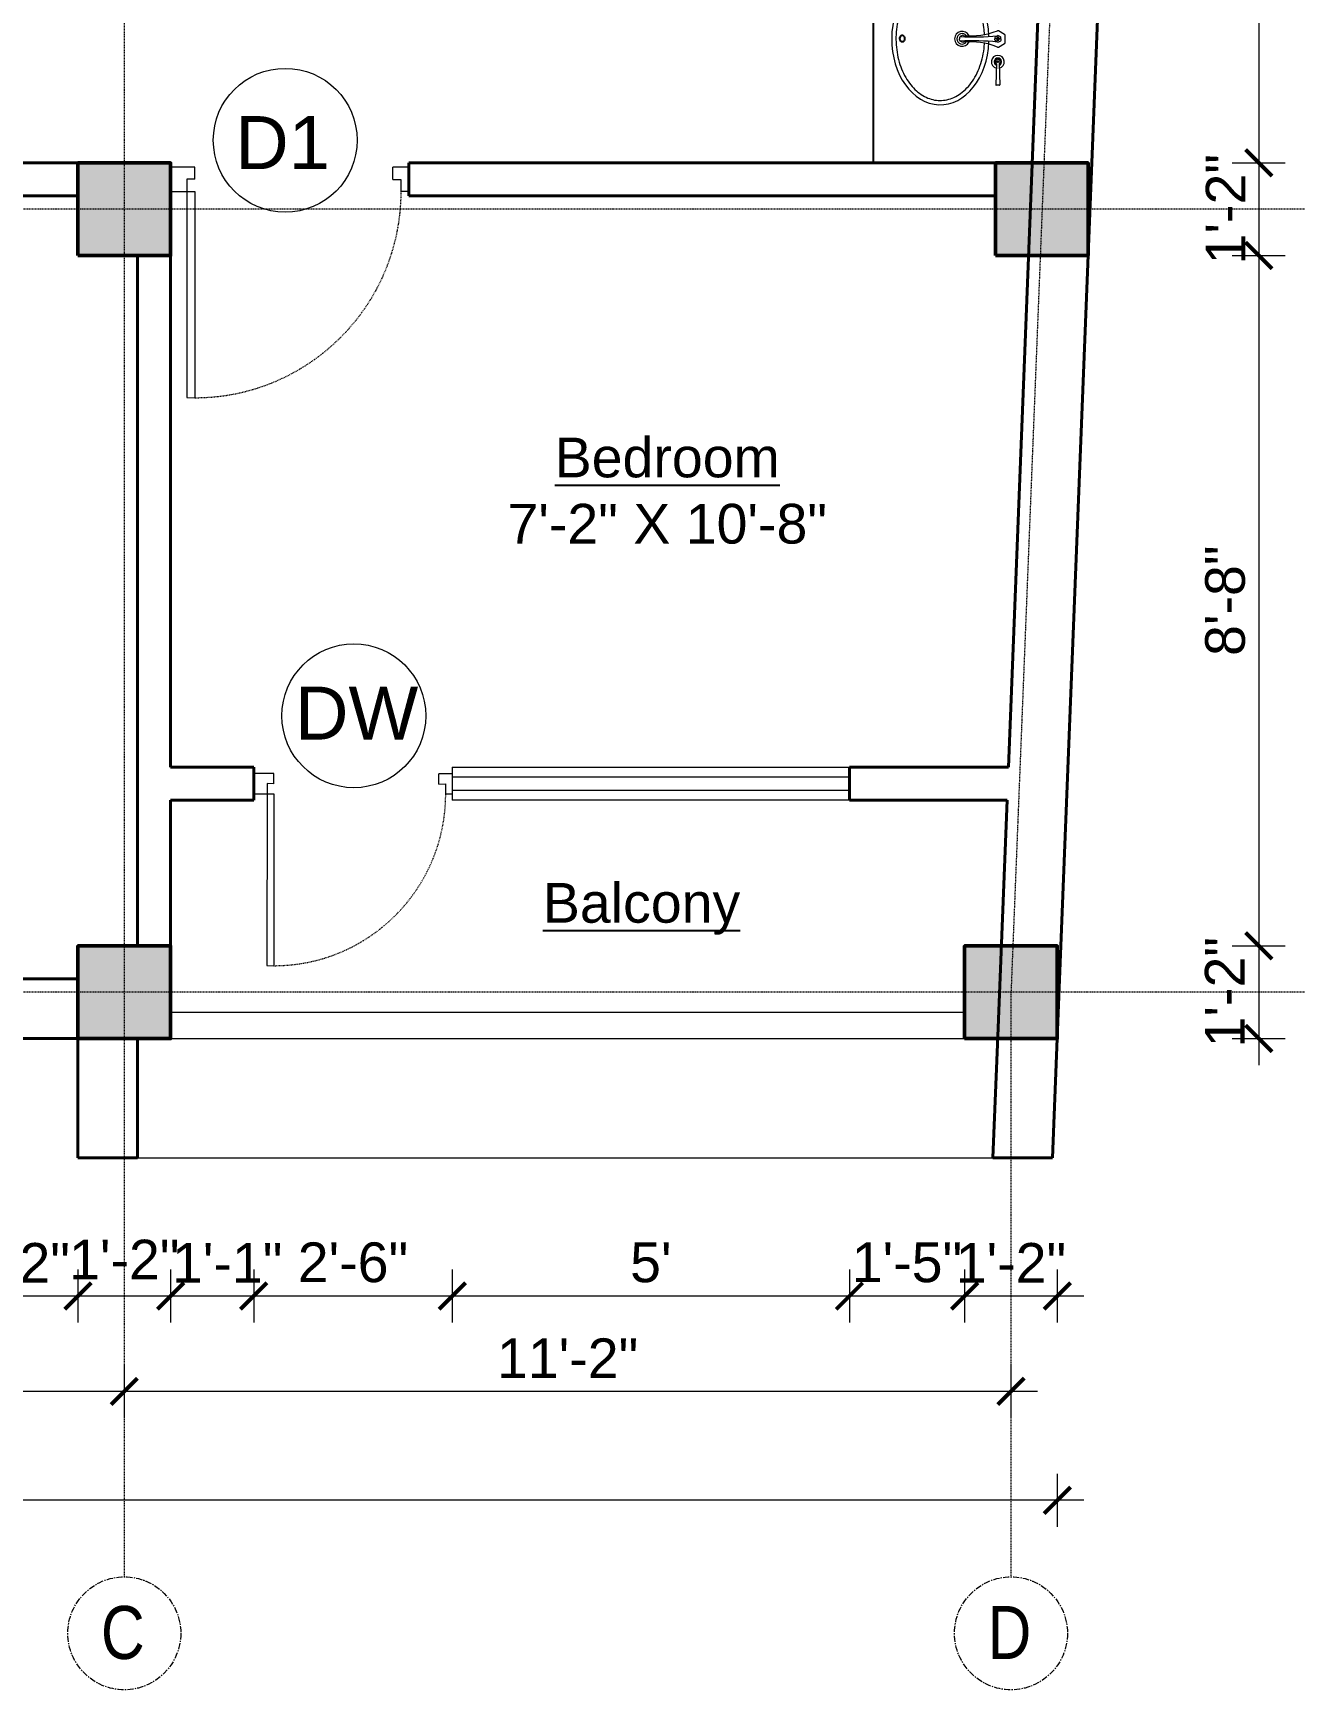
# Model space of a CAD drawing. Header units: inches. Extents: x 141029 to 151573, y -22384 to -18036.
# Drawn here: x 145629.6 to 145820.2, y -19855.1 to -19604.9 of the extents above; entities that cross this region are included whole.
import ezdxf

# ---------------------------------------------------------------- set-up
doc = ezdxf.new("R2010")
doc.units = ezdxf.units.IN
doc.header["$LTSCALE"] = 0.5
doc.header["$MEASUREMENT"] = 0
doc.header["$PDMODE"] = 66
doc.linetypes.add('CENTER', pattern=[2, 1.25, -0.25, 0.25, -0.25])
doc.linetypes.add('HIDDEN', pattern=[0.375, 0.25, -0.125])
for name, color, linetype, lineweight in [('Annotate-Lite.w', 177, 'Continuous', 9), ('Annotations-Bold.w', 177, 'Continuous', 13), ('C-COLUMN', 1, 'Continuous', 50), ('DIM', 4, 'Continuous', 5), ('DIM 1-100', 4, 'Continuous', 13), ('Door-Window.w', 4, 'Continuous', 15), ('Fittings', 9, 'Continuous', 5), ('PARAPET', 50, 'Continuous', 13), ('TEXT', 220, 'Continuous', 9), ('Toilet', 7, 'Continuous', 25), ('wall', 1, 'Continuous', 40)]:
    doc.layers.add(name, color=color, linetype=linetype, lineweight=lineweight)
doc.layers.add('furniture', color=31, linetype='Continuous')
doc.styles.add('ARAIL', font='ARIALN.TTF')
doc.styles.add('arial.', font='arial.ttf')
doc.styles.add('gaurav', font='arial.ttf')
doc.styles.get("Standard").update_dxf_attribs({"font": 'arial.ttf'})
doc.dimstyles.new('1 by 96', dxfattribs={"dimtxt": 6, "dimasz": 4, "dimexe": 4, "dimexo": 4, "dimgap": 2, "dimtad": 1, "dimdec": 0, "dimzin": 0, "dimdsep": 46, "dimlunit": 4, "dimtxsty": 'Standard', "dimblk": 'ARCHTICK', "dimcen": 0, "dimdle": 4, "dimadec": 0, "dimazin": 0, "dimtfac": 1, "dimtdec": 0, "dimtix": 1, "dimtofl": 0, "dimtmove": 1, "dimatfit": 3, "dimldrblk": 'ARCHTICK', "dimfxl": 4, "dimfxlon": 1, "dimtolj": 1, "dimtzin": 0, "dimlwd": -1, "dimlwe": -1, "dimarcsym": 0})

# ---------------------------------------------------------------- blocks, each defined once
blk = doc.blocks.new('3-0')
at = {"ltscale": 3}
for p, q in [((11063.05, 10097.68), (11065.97, 10099.9)), ((11065.25, 10097.81), (11066.71, 10098.92)), ((11065.97, 10099.9), (11066.71, 10098.92)), ((11063.05, 10097.68), (11064.53, 10095.73)), ((11065.99, 10096.84), (11064.53, 10095.73)), ((11065.99, 10096.84), (11065.25, 10097.81)), ((11085.5, 10074.13), (11110.32, 10092.96)), ((11086.24, 10073.15), (11111.05, 10091.97)), ((11111.05, 10091.97), (11110.32, 10092.96)), ((11086.24, 10073.15), (11085.5, 10074.13)), ((11084.04, 10073.02), (11082.57, 10071.91)), ((11082.57, 10071.91), (11084.79, 10068.98)), ((11084.04, 10073.02), (11084.78, 10072.04)), ((11084.78, 10072.04), (11086.24, 10073.15)), ((11084.79, 10068.98), (11087.72, 10071.2)), ((11087.72, 10071.2), (11086.24, 10073.15))]:
    blk.add_line(p, q, dxfattribs=at)
at = {"layer": 'Door-Window.w', "color": 9, "linetype": 'HIDDEN', "lineweight": 18}
blk.add_arc((11085.5, 10074.13), 31.16, 37.1906, 127.1465, dxfattribs=at)
blk = doc.blocks.new('A$C604E024C')
at = {"linetype": 'ByBlock'}
for p, q in [((-107.3, 6.3), (-198.2, 8.5)), ((-101.1, 4.4), (-101.1, -4.4)), ((-101.1, 4.4), (-100.5, 4.4)), ((-100.5, 4.4), (-100.5, 0.6)), ((-100.5, 0.6), (-96.6, 0.6)), ((-100.5, 0), (-100.5, -3.8)), ((-100.5, 0), (-96.6, 0)), ((-96.6, 4.4), (-96.6, 0.6)), ((-96.6, 4.4), (-96, 4.4)), ((-96, 4.4), (-96, -3.8)), ((-5.6, 4.4), (-5.6, -4.4)), ((-5.6, 4.4), (-5, 4.4)), ((-5, 4.4), (-5, -3.8)), ((0, 12.9), (0, -12.9)), ((1.2, 4.4), (1.2, -4.4)), ((1.2, 4.4), (3.5, 4.4)), ((1.8, 3.8), (1.8, 0.6)), ((1.8, 3.8), (3.5, 3.8)), ((1.8, 0.6), (3.5, 0.6)), ((100.4, 2.2), (101, 2.4)), ((107.3, 6.3), (198.2, 8.5)), ((199.2, 7.5), (199.2, -7.5)), ((-107.3, -6.3), (-198.2, -8.5)), ((-101.1, -4.4), (-100.5, -4.4)), ((-100.5, -3.8), (-100.5, -4.4)), ((-96.6, 0), (-96.6, -4.4)), ((-96.6, -4.4), (-96, -4.4)), ((-96, -3.8), (-96, -4.4)), ((-5.6, -4.4), (-1.2, -4.4)), ((-5, -3.8), (-1.2, -3.8)), ((-1.2, -3.8), (-1.2, -4.4)), ((1.2, -4.4), (3.5, -4.4)), ((1.8, 0), (1.8, -3.8)), ((1.8, 0), (3.5, 0)), ((1.8, -3.8), (3.5, -3.8)), ((100.4, -2.2), (101, -2.4)), ((107.3, -6.3), (198.2, -8.5))]:
    blk.add_line(p, q, dxfattribs=at)
for points in [[(34.8, -2.5), (34.8, -2.5, 0.267949), (34.8, 2.5), (19.6, 28.9, 0.267949), (15.2, 31.4), (-15.2, 31.4, 0.267949), (-19.6, 28.9), (-34.8, 2.5, 0.267949), (-34.8, -2.5)], [(0, 12.9), (-4.6, 12.9, 0.267949), (-8.9, 10.4), (-13.5, 2.5, 0.267949), (-13.5, -2.5), (-8.9, -10.4, 0.267949), (-4.6, -12.9), (0, -12.9)], [(0, 12.9), (4.6, 12.9, -0.267949), (8.9, 10.4), (13.5, 2.5, -0.267949), (13.5, -2.5), (8.9, -10.4, -0.267949), (4.6, -12.9), (0, -12.9)], [(-14.6, -149.3, 0.267949), (-14.6, -154.3), (-9.4, -163.2, 0.267949), (-5.1, -165.7), (0, -165.7)], [(14.6, -149.3, -0.267949), (14.6, -154.3), (9.5, -163.2, -0.267949), (5.2, -165.7), (0, -165.7)]]:
    blk.add_lwpolyline(points, format="xyb", dxfattribs=at)
for centre, radius, start, end in [((-148.2, 0), 51.6, 171.62848, 188.37152), ((-198.2, 7.5), 1, 88.57669, 180), ((-98.6, 0), 27.8, 193.93526, 166.06474), ((-98.6, 0), 16.1, 203.47719, 156.52281), ((-98.6, 0), 13.6, 207.82536, 152.17464), ((-98.6, 0), 10.7, 215.76651, 144.23349), ((3.5, 2.2), 2.2, 301.40481, 90), ((3.5, 2.2), 1.6, 270, 90.01417), ((3.5, -1.9), 2.5, 270, 62.70974), ((98.6, 0), 27.8, 13.93526, 346.06474), ((98.6, 0), 16.1, 23.47719, 336.52281), ((98.6, 0), 13.6, 27.82536, 332.17464), ((98.6, 0), 10.7, 35.76651, 324.23349), ((198.2, 7.5), 1, 0, 91.42331), ((-198.2, -7.5), 1, 180, 271.42331), ((-325.4, -117.3), 312.4, 354.13327, 21.56539), ((-1093.1, -109.8), 1085, 357.18281, 5.67785), ((3.5, -1.9), 1.9, 270, 90), ((1083.5, -109.3), 1075.4, 174.30277, 182.87364), ((324.5, -117.1), 311.5, 158.41566, 185.92552), ((198.2, -7.5), 1, 268.57669, 0)]:
    blk.add_arc(centre, radius, start, end, dxfattribs=at)
blk.add_ellipse((98.6, 0), major_axis=(0, 4.4), ratio=0.647537, start_param=-0.996154, end_param=4.137747, dxfattribs=at)
blk.add_open_spline([(100.4, 2.2), (100.2, 2.6), (100, 2.9), (99.5, 3.4), (99.3, 3.6), (98.9, 3.8), (98.7, 3.8), (98.6, 3.8), (98.4, 3.8), (98.1, 3.7), (97.7, 3.5), (97.5, 3.3), (97.1, 2.8), (96.9, 2.5), (96.6, 1.8), (96.5, 1.3), (96.3, 0.3), (96.3, -0.3), (96.5, -1.6), (96.7, -2.1), (97.1, -2.9), (97.4, -3.2), (97.9, -3.6), (98.1, -3.7), (98.6, -3.8), (98.8, -3.8), (99.3, -3.6), (99.6, -3.4), (100, -2.9), (100.2, -2.6), (100.4, -2.2)], degree=3, knots=[5.296065, 5.296065, 5.296065, 5.296065, 5.668493, 5.668493, 6.044953, 6.044953, 6.283185, 6.283185, 6.283185, 6.618814, 6.618814, 6.954443, 6.954443, 7.290072, 7.290072, 7.6257, 7.6257, 8.094621, 8.094621, 8.563542, 8.563542, 8.940002, 8.940002, 9.316461, 9.316461, 9.692921, 9.692921, 10.069381, 10.069381, 10.411893, 10.411893, 10.411893, 10.411893], dxfattribs=at)
blk = doc.blocks.new('basin')
for radius, start, end in [(1.14, 113.503, 66.2712), (0.79, 126.715, 52.8739)]:
    blk.add_arc((134195.31, -39122.53), radius, start, end)
blk.add_ellipse((134195.31, -39125.83), major_axis=(-9.97, 0), ratio=0.736887, start_param=4.757716, end_param=10.948885)
blk.add_ellipse((134195.31, -39131.57), major_axis=(0.448, 0), ratio=0.674502)
for points, knots in [([(134194.69, -39119.15), (134194.32, -39119.17), (134193.96, -39119.2), (134193.09, -39119.32), (134192.57, -39119.42), (134191.58, -39119.69), (134191.1, -39119.85), (134190.19, -39120.23), (134189.76, -39120.45), (134188.95, -39120.93), (134188.57, -39121.2), (134187.89, -39121.77), (134187.59, -39122.07), (134187.06, -39122.71), (134186.83, -39123.04), (134186.45, -39123.73), (134186.3, -39124.08), (134186.09, -39124.79), (134186.03, -39125.15), (134185.99, -39125.61), (134185.99, -39125.72), (134185.99, -39125.83), (134185.99, -39126.08), (134186.01, -39126.34), (134186.11, -39126.94), (134186.2, -39127.29), (134186.47, -39127.97), (134186.64, -39128.31), (134187.06, -39128.96), (134187.31, -39129.28), (134187.88, -39129.88), (134188.2, -39130.16), (134188.9, -39130.7), (134189.28, -39130.94), (134190.1, -39131.39), (134190.53, -39131.59), (134191.45, -39131.93), (134191.92, -39132.08), (134192.9, -39132.31), (134193.4, -39132.4), (134194.43, -39132.51), (134194.94, -39132.53), (134195.97, -39132.52), (134196.49, -39132.48), (134197.5, -39132.35), (134198, -39132.25), (134198.97, -39132), (134199.44, -39131.84), (134200.34, -39131.48), (134200.76, -39131.27), (134201.56, -39130.8), (134201.93, -39130.55), (134202.61, -39130), (134202.91, -39129.71), (134203.45, -39129.1), (134203.69, -39128.78), (134204.08, -39128.12), (134204.24, -39127.78), (134204.48, -39127.09), (134204.56, -39126.74), (134204.64, -39126.04), (134204.64, -39125.69), (134204.57, -39124.98), (134204.49, -39124.62), (134204.25, -39123.91), (134204.09, -39123.56), (134203.69, -39122.89), (134203.45, -39122.56), (134202.89, -39121.93), (134202.58, -39121.63), (134201.88, -39121.07), (134201.49, -39120.81), (134200.67, -39120.35), (134200.22, -39120.13), (134199.3, -39119.77), (134198.81, -39119.62), (134197.81, -39119.37), (134197.29, -39119.28), (134196.49, -39119.19), (134196.22, -39119.16), (134195.94, -39119.15)], [4.778413, 4.778413, 4.778413, 4.778413, 4.89303, 4.89303, 5.060537, 5.060537, 5.228045, 5.228045, 5.395552, 5.395552, 5.56306, 5.56306, 5.730567, 5.730567, 5.898075, 5.898075, 6.065582, 6.065582, 6.233089, 6.233089, 6.283185, 6.283185, 6.283185, 6.401225, 6.401225, 6.564378, 6.564378, 6.727532, 6.727532, 6.890685, 6.890685, 7.053839, 7.053839, 7.216992, 7.216992, 7.380146, 7.380146, 7.543299, 7.543299, 7.706452, 7.706452, 7.869606, 7.869606, 8.032759, 8.032759, 8.195913, 8.195913, 8.359066, 8.359066, 8.52222, 8.52222, 8.685373, 8.685373, 8.848527, 8.848527, 9.01168, 9.01168, 9.174834, 9.174834, 9.337987, 9.337987, 9.501141, 9.501141, 9.668648, 9.668648, 9.836155, 9.836155, 10.003663, 10.003663, 10.17117, 10.17117, 10.338678, 10.338678, 10.506185, 10.506185, 10.673693, 10.673693, 10.8412, 10.8412, 10.929386, 10.929386, 10.929386, 10.929386]), ([(134195.86, -39131.57), (134195.86, -39131.55), (134195.86, -39131.52), (134195.84, -39131.46), (134195.83, -39131.44), (134195.79, -39131.36), (134195.75, -39131.32), (134195.66, -39131.25), (134195.6, -39131.23), (134195.46, -39131.18), (134195.36, -39131.16), (134195.17, -39131.17), (134195.07, -39131.2), (134194.94, -39131.27), (134194.9, -39131.3), (134194.83, -39131.37), (134194.8, -39131.4), (134194.77, -39131.48), (134194.76, -39131.52), (134194.75, -39131.6), (134194.76, -39131.65), (134194.79, -39131.73), (134194.81, -39131.76), (134194.87, -39131.83), (134194.9, -39131.86), (134194.98, -39131.9), (134195.02, -39131.92), (134195.15, -39131.97), (134195.25, -39131.99), (134195.44, -39131.98), (134195.54, -39131.95), (134195.67, -39131.89), (134195.72, -39131.85), (134195.79, -39131.78), (134195.81, -39131.75), (134195.85, -39131.67), (134195.86, -39131.63), (134195.86, -39131.58), (134195.86, -39131.58), (134195.86, -39131.57)], [0, 0, 0, 0, 0.188397, 0.188397, 0.376794, 0.376794, 0.73698, 0.73698, 1.097166, 1.097166, 1.657793, 1.657793, 2.21842, 2.21842, 2.564182, 2.564182, 2.840364, 2.840364, 3.116547, 3.116547, 3.39273, 3.39273, 3.668913, 3.668913, 3.945096, 3.945096, 4.221279, 4.221279, 4.783807, 4.783807, 5.346334, 5.346334, 5.697184, 5.697184, 5.974645, 5.974645, 6.252106, 6.252106, 6.283185, 6.283185, 6.283185, 6.283185])]:
    blk.add_open_spline(points, degree=3, knots=knots)
at = {"xscale": 0.03499430959345774, "yscale": 0.03499430959345774, "zscale": 0.03499430959345774, "rotation": 359.9929103328581}
blk.add_blockref('A$C604E024C', (134195.31, -39117.12), dxfattribs=at)
blk = doc.blocks.new('_ArchTick')
at = {"color": 0, "linetype": 'ByBlock', "const_width": 0.15}
blk.add_lwpolyline([(-0.5, -0.5), (0.5, 0.5)], dxfattribs=at)
blk = doc.blocks.new('*D498')
at = {"layer": 'Defpoints', "color": 0, "transparency": 16777216}
for p in [(145793.4, -19527.9), (145788.96, -19624.5), (145814.74, -19624.5)]:
    blk.add_point(p, dxfattribs=at)
at = {"layer": 'DIM 1-100', "color": 0, "transparency": 16777216}
for p, q in [((145814.74, -19523.9), (145814.74, -19628.5)), ((145810.74, -19527.9), (145818.74, -19527.9)), ((145810.74, -19624.5), (145818.74, -19624.5))]:
    blk.add_line(p, q, dxfattribs=at)
at = {"layer": 'DIM 1-100', "color": 0, "transparency": 16777216, "xscale": 4, "yscale": 4, "zscale": 4}
for p, rotation in [((145814.74, -19527.9), 90), ((145814.74, -19624.5), 270)]:
    blk.add_blockref('_ArchTick', p, dxfattribs=dict(at, rotation=rotation))
at = {"layer": 'DIM 1-100', "color": 0, "transparency": 16777216, "insert": (145809.68, -19576.2), "char_height": 6, "attachment_point": 5, "rotation": 90}
blk.add_mtext('\\A1;8\'-1"', dxfattribs=at)
blk = doc.blocks.new('*D499')
at = {"layer": 'Defpoints', "color": 0, "transparency": 16777216}
for p in [(145788.96, -19624.5), (145788.96, -19638.5), (145814.74, -19638.5)]:
    blk.add_point(p, dxfattribs=at)
at = {"layer": 'DIM 1-100', "color": 0, "transparency": 16777216}
for p, q in [((145814.74, -19620.5), (145814.74, -19642.5)), ((145810.74, -19624.5), (145818.74, -19624.5)), ((145810.74, -19638.5), (145818.74, -19638.5))]:
    blk.add_line(p, q, dxfattribs=at)
at = {"layer": 'DIM 1-100', "color": 0, "transparency": 16777216, "xscale": 4, "yscale": 4, "zscale": 4}
for p, rotation in [((145814.74, -19624.5), 90), ((145814.74, -19638.5), 270)]:
    blk.add_blockref('_ArchTick', p, dxfattribs=dict(at, rotation=rotation))
at = {"layer": 'DIM 1-100', "color": 0, "transparency": 16777216, "insert": (145809.73, -19631.5), "char_height": 6, "attachment_point": 5, "rotation": 90}
blk.add_mtext('\\A1;1\'-2"', dxfattribs=at)
blk = doc.blocks.new('*D500')
at = {"layer": 'Defpoints', "color": 0, "transparency": 16777216}
for p in [(145788.96, -19638.5), (145784.3, -19742.73), (145814.74, -19742.73)]:
    blk.add_point(p, dxfattribs=at)
at = {"layer": 'DIM 1-100', "color": 0, "transparency": 16777216}
for p, q in [((145814.74, -19634.5), (145814.74, -19746.73)), ((145810.74, -19638.5), (145818.74, -19638.5)), ((145810.74, -19742.73), (145818.74, -19742.73))]:
    blk.add_line(p, q, dxfattribs=at)
at = {"layer": 'DIM 1-100', "color": 0, "transparency": 16777216, "xscale": 4, "yscale": 4, "zscale": 4}
for p, rotation in [((145814.74, -19638.5), 90), ((145814.74, -19742.73), 270)]:
    blk.add_blockref('_ArchTick', p, dxfattribs=dict(at, rotation=rotation))
at = {"layer": 'DIM 1-100', "color": 0, "transparency": 16777216, "insert": (145809.68, -19690.61), "char_height": 6, "attachment_point": 5, "rotation": 90}
blk.add_mtext('\\A1;8\'-8"', dxfattribs=at)
blk = doc.blocks.new('*D501')
at = {"layer": 'Defpoints', "color": 0, "transparency": 16777216}
for p in [(145784.3, -19742.73), (145784.3, -19756.73), (145814.74, -19756.73)]:
    blk.add_point(p, dxfattribs=at)
at = {"layer": 'DIM 1-100', "color": 0, "transparency": 16777216}
for p, q in [((145814.74, -19738.73), (145814.74, -19760.73)), ((145810.74, -19742.73), (145818.74, -19742.73)), ((145810.74, -19756.73), (145818.74, -19756.73))]:
    blk.add_line(p, q, dxfattribs=at)
at = {"layer": 'DIM 1-100', "color": 0, "transparency": 16777216, "xscale": 4, "yscale": 4, "zscale": 4}
for p, rotation in [((145814.74, -19742.73), 90), ((145814.74, -19756.73), 270)]:
    blk.add_blockref('_ArchTick', p, dxfattribs=dict(at, rotation=rotation))
at = {"layer": 'DIM 1-100', "color": 0, "transparency": 16777216, "insert": (145809.6, -19749.73), "char_height": 6, "attachment_point": 5, "rotation": 90}
blk.add_mtext('\\A1;1\'-2"', dxfattribs=at)
blk = doc.blocks.new('*D502')
at = {"layer": 'Defpoints', "color": 0, "transparency": 16777216}
for p in [(145793.4, -19520.9), (145789.24, -19631.5), (145832.74, -19631.5)]:
    blk.add_point(p, dxfattribs=at)
at = {"layer": 'DIM 1-100', "color": 0, "transparency": 16777216}
for p, q in [((145832.74, -19516.9), (145832.74, -19635.5)), ((145828.74, -19520.9), (145836.74, -19520.9)), ((145828.74, -19631.5), (145836.74, -19631.5))]:
    blk.add_line(p, q, dxfattribs=at)
at = {"layer": 'DIM 1-100', "color": 0, "transparency": 16777216, "xscale": 4, "yscale": 4, "zscale": 4}
for p, rotation in [((145832.74, -19520.9), 90), ((145832.74, -19631.5), 270)]:
    blk.add_blockref('_ArchTick', p, dxfattribs=dict(at, rotation=rotation))
at = {"layer": 'DIM 1-100', "color": 0, "transparency": 16777216, "insert": (145827.67, -19576.2), "char_height": 6, "attachment_point": 5, "rotation": 90}
blk.add_mtext('\\A1;9\'-3"', dxfattribs=at)
blk = doc.blocks.new('*D503')
at = {"layer": 'Defpoints', "color": 0, "transparency": 16777216}
for p in [(145789.24, -19631.5), (145784.57, -19749.73), (145832.74, -19749.73)]:
    blk.add_point(p, dxfattribs=at)
at = {"layer": 'DIM 1-100', "color": 0, "transparency": 16777216}
for p, q in [((145832.74, -19627.5), (145832.74, -19753.73)), ((145828.74, -19631.5), (145836.74, -19631.5)), ((145828.74, -19749.73), (145836.74, -19749.73))]:
    blk.add_line(p, q, dxfattribs=at)
at = {"layer": 'DIM 1-100', "color": 0, "transparency": 16777216, "xscale": 4, "yscale": 4, "zscale": 4}
for p, rotation in [((145832.74, -19631.5), 90), ((145832.74, -19749.73), 270)]:
    blk.add_blockref('_ArchTick', p, dxfattribs=dict(at, rotation=rotation))
at = {"layer": 'DIM 1-100', "color": 0, "transparency": 16777216, "insert": (145827.68, -19690.61), "char_height": 6, "attachment_point": 5, "rotation": 90}
blk.add_mtext('\\A1;9\'-10"', dxfattribs=at)
blk = doc.blocks.new('*D504')
at = {"layer": 'Defpoints', "color": 0, "transparency": 16777216}
for p in [(145793.87, -19513.97), (145850.74, -19513.97), (145784.3, -19756.73)]:
    blk.add_point(p, dxfattribs=at)
at = {"layer": 'DIM 1-100', "color": 0, "transparency": 16777216}
for p, q in [((145850.74, -19760.73), (145850.74, -19509.97)), ((145846.74, -19513.97), (145854.74, -19513.97)), ((145846.74, -19756.73), (145854.74, -19756.73))]:
    blk.add_line(p, q, dxfattribs=at)
at = {"layer": 'DIM 1-100', "color": 0, "transparency": 16777216, "xscale": 4, "yscale": 4, "zscale": 4}
for p, rotation in [((145850.74, -19513.97), 90), ((145850.74, -19756.73), 270)]:
    blk.add_blockref('_ArchTick', p, dxfattribs=dict(at, rotation=rotation))
at = {"layer": 'DIM 1-100', "color": 0, "transparency": 16777216, "insert": (145845.67, -19635.35), "char_height": 6, "attachment_point": 5, "rotation": 90}
blk.add_mtext('\\A1;20\'-3"', dxfattribs=at)
blk = doc.blocks.new('*D544')
at = {"layer": 'Defpoints', "color": 0, "transparency": 16777216}
for p in [(145770.3, -19756.73), (145784.3, -19756.73), (145770.3, -19795.61)]:
    blk.add_point(p, dxfattribs=at)
at = {"layer": 'DIM 1-100', "color": 0, "transparency": 16777216}
for p, q in [((145770.3, -19791.61), (145770.3, -19799.61)), ((145784.3, -19791.61), (145784.3, -19799.61)), ((145788.3, -19795.61), (145766.3, -19795.61))]:
    blk.add_line(p, q, dxfattribs=at)
at = {"layer": 'DIM 1-100', "color": 0, "transparency": 16777216, "xscale": 4, "yscale": 4, "zscale": 4, "rotation": 180}
blk.add_blockref('_ArchTick', (145770.3, -19795.61), dxfattribs=at)
at = {"layer": 'DIM 1-100', "color": 0, "transparency": 16777216, "xscale": 4, "yscale": 4, "zscale": 4}
blk.add_blockref('_ArchTick', (145784.3, -19795.61), dxfattribs=at)
at = {"layer": 'DIM 1-100', "color": 0, "transparency": 16777216, "insert": (145777.3, -19790.6), "char_height": 6, "attachment_point": 5}
blk.add_mtext('\\A1;1\'-2"', dxfattribs=at)
blk = doc.blocks.new('*D545')
at = {"layer": 'Defpoints', "color": 0, "transparency": 16777216}
for p in [(145752.89, -19720.73), (145770.3, -19756.73), (145752.89, -19795.61)]:
    blk.add_point(p, dxfattribs=at)
at = {"layer": 'DIM 1-100', "color": 0, "transparency": 16777216}
for p, q in [((145752.89, -19791.61), (145752.89, -19799.61)), ((145770.3, -19791.61), (145770.3, -19799.61)), ((145774.3, -19795.61), (145748.89, -19795.61))]:
    blk.add_line(p, q, dxfattribs=at)
at = {"layer": 'DIM 1-100', "color": 0, "transparency": 16777216, "xscale": 4, "yscale": 4, "zscale": 4, "rotation": 180}
blk.add_blockref('_ArchTick', (145752.89, -19795.61), dxfattribs=at)
at = {"layer": 'DIM 1-100', "color": 0, "transparency": 16777216, "xscale": 4, "yscale": 4, "zscale": 4}
blk.add_blockref('_ArchTick', (145770.3, -19795.61), dxfattribs=at)
at = {"layer": 'DIM 1-100', "color": 0, "transparency": 16777216, "insert": (145761.59, -19790.55), "char_height": 6, "attachment_point": 5}
blk.add_mtext('\\A1;1\'-5"', dxfattribs=at)
blk = doc.blocks.new('*D546')
at = {"layer": 'Defpoints', "color": 0, "transparency": 16777216}
for p in [(145692.89, -19720.73), (145752.89, -19720.73), (145692.89, -19795.61)]:
    blk.add_point(p, dxfattribs=at)
at = {"layer": 'DIM 1-100', "color": 0, "transparency": 16777216}
for p, q in [((145692.89, -19791.61), (145692.89, -19799.61)), ((145752.89, -19791.61), (145752.89, -19799.61)), ((145756.89, -19795.61), (145688.89, -19795.61))]:
    blk.add_line(p, q, dxfattribs=at)
at = {"layer": 'DIM 1-100', "color": 0, "transparency": 16777216, "xscale": 4, "yscale": 4, "zscale": 4, "rotation": 180}
blk.add_blockref('_ArchTick', (145692.89, -19795.61), dxfattribs=at)
at = {"layer": 'DIM 1-100', "color": 0, "transparency": 16777216, "xscale": 4, "yscale": 4, "zscale": 4}
blk.add_blockref('_ArchTick', (145752.89, -19795.61), dxfattribs=at)
at = {"layer": 'DIM 1-100', "color": 0, "transparency": 16777216, "insert": (145722.89, -19790.56), "char_height": 6, "attachment_point": 5}
blk.add_mtext("\\A1;5'", dxfattribs=at)
blk = doc.blocks.new('*D547')
at = {"layer": 'Defpoints', "color": 0, "transparency": 16777216}
for p in [(145662.89, -19720.73), (145692.89, -19720.73), (145662.89, -19795.61)]:
    blk.add_point(p, dxfattribs=at)
at = {"layer": 'DIM 1-100', "color": 0, "transparency": 16777216}
for p, q in [((145662.89, -19791.61), (145662.89, -19799.61)), ((145692.89, -19791.61), (145692.89, -19799.61)), ((145696.89, -19795.61), (145658.89, -19795.61))]:
    blk.add_line(p, q, dxfattribs=at)
at = {"layer": 'DIM 1-100', "color": 0, "transparency": 16777216, "xscale": 4, "yscale": 4, "zscale": 4, "rotation": 180}
blk.add_blockref('_ArchTick', (145662.89, -19795.61), dxfattribs=at)
at = {"layer": 'DIM 1-100', "color": 0, "transparency": 16777216, "xscale": 4, "yscale": 4, "zscale": 4}
blk.add_blockref('_ArchTick', (145692.89, -19795.61), dxfattribs=at)
at = {"layer": 'DIM 1-100', "color": 0, "transparency": 16777216, "insert": (145677.89, -19790.55), "char_height": 6, "attachment_point": 5}
blk.add_mtext('\\A1;2\'-6"', dxfattribs=at)
blk = doc.blocks.new('*D548')
at = {"layer": 'Defpoints', "color": 0, "transparency": 16777216}
for p in [(145662.89, -19720.73), (145650.34, -19742.73), (145650.34, -19795.61)]:
    blk.add_point(p, dxfattribs=at)
at = {"layer": 'DIM 1-100', "color": 0, "transparency": 16777216}
for p, q in [((145650.34, -19791.61), (145650.34, -19799.61)), ((145662.89, -19791.61), (145662.89, -19799.61)), ((145666.89, -19795.61), (145646.34, -19795.61))]:
    blk.add_line(p, q, dxfattribs=at)
at = {"layer": 'DIM 1-100', "color": 0, "transparency": 16777216, "xscale": 4, "yscale": 4, "zscale": 4, "rotation": 180}
blk.add_blockref('_ArchTick', (145650.34, -19795.61), dxfattribs=at)
at = {"layer": 'DIM 1-100', "color": 0, "transparency": 16777216, "xscale": 4, "yscale": 4, "zscale": 4}
blk.add_blockref('_ArchTick', (145662.89, -19795.61), dxfattribs=at)
at = {"layer": 'DIM 1-100', "color": 0, "transparency": 16777216, "insert": (145658.89, -19790.6), "char_height": 6, "attachment_point": 5}
blk.add_mtext('\\A1;1\'-1"', dxfattribs=at)
blk = doc.blocks.new('*D549')
at = {"layer": 'Defpoints', "color": 0, "transparency": 16777216}
for p in [(145650.34, -19742.73), (145636.34, -19756.73), (145636.34, -19795.61)]:
    blk.add_point(p, dxfattribs=at)
at = {"layer": 'DIM 1-100', "color": 0, "transparency": 16777216}
for p, q in [((145636.34, -19791.61), (145636.34, -19799.61)), ((145650.34, -19791.61), (145650.34, -19799.61)), ((145654.34, -19795.61), (145632.34, -19795.61))]:
    blk.add_line(p, q, dxfattribs=at)
at = {"layer": 'DIM 1-100', "color": 0, "transparency": 16777216, "xscale": 4, "yscale": 4, "zscale": 4, "rotation": 180}
blk.add_blockref('_ArchTick', (145636.34, -19795.61), dxfattribs=at)
at = {"layer": 'DIM 1-100', "color": 0, "transparency": 16777216, "xscale": 4, "yscale": 4, "zscale": 4}
blk.add_blockref('_ArchTick', (145650.34, -19795.61), dxfattribs=at)
at = {"layer": 'DIM 1-100', "color": 0, "transparency": 16777216, "insert": (145643.34, -19790.1), "char_height": 6, "attachment_point": 5}
blk.add_mtext('\\A1;1\'-2"', dxfattribs=at)
blk = doc.blocks.new('*D550')
at = {"layer": 'Defpoints', "color": 0, "transparency": 16777216}
for p in [(145622.79, -19756.73), (145636.34, -19756.73), (145622.79, -19795.61)]:
    blk.add_point(p, dxfattribs=at)
at = {"layer": 'DIM 1-100', "color": 0, "transparency": 16777216}
for p, q in [((145622.79, -19791.61), (145622.79, -19799.61)), ((145636.34, -19791.61), (145636.34, -19799.61)), ((145640.34, -19795.61), (145618.79, -19795.61))]:
    blk.add_line(p, q, dxfattribs=at)
at = {"layer": 'DIM 1-100', "color": 0, "transparency": 16777216, "xscale": 4, "yscale": 4, "zscale": 4, "rotation": 180}
blk.add_blockref('_ArchTick', (145622.79, -19795.61), dxfattribs=at)
at = {"layer": 'DIM 1-100', "color": 0, "transparency": 16777216, "xscale": 4, "yscale": 4, "zscale": 4}
blk.add_blockref('_ArchTick', (145636.34, -19795.61), dxfattribs=at)
at = {"layer": 'DIM 1-100', "color": 0, "transparency": 16777216, "insert": (145626.79, -19790.6), "char_height": 6, "attachment_point": 5}
blk.add_mtext('\\A1;1\'-2"', dxfattribs=at)
blk = doc.blocks.new('*D560')
at = {"layer": 'Defpoints', "color": 0, "transparency": 16777216}
for p in [(145643.34, -19756.73), (145777.3, -19756.73), (145643.34, -19810.01)]:
    blk.add_point(p, dxfattribs=at)
at = {"layer": 'DIM 1-100', "color": 0, "transparency": 16777216}
for p, q in [((145643.34, -19806.01), (145643.34, -19814.01)), ((145777.3, -19806.01), (145777.3, -19814.01)), ((145781.3, -19810.01), (145639.34, -19810.01))]:
    blk.add_line(p, q, dxfattribs=at)
at = {"layer": 'DIM 1-100', "color": 0, "transparency": 16777216, "xscale": 4, "yscale": 4, "zscale": 4, "rotation": 180}
blk.add_blockref('_ArchTick', (145643.34, -19810.01), dxfattribs=at)
at = {"layer": 'DIM 1-100', "color": 0, "transparency": 16777216, "xscale": 4, "yscale": 4, "zscale": 4}
blk.add_blockref('_ArchTick', (145777.3, -19810.01), dxfattribs=at)
at = {"layer": 'DIM 1-100', "color": 0, "transparency": 16777216, "insert": (145710.32, -19805), "char_height": 6, "attachment_point": 5}
blk.add_mtext('\\A1;11\'-2"', dxfattribs=at)
blk = doc.blocks.new('*D561')
at = {"layer": 'Defpoints', "color": 0, "transparency": 16777216}
for p in [(145506.84, -19756.73), (145643.34, -19756.73), (145506.84, -19810.01)]:
    blk.add_point(p, dxfattribs=at)
at = {"layer": 'DIM 1-100', "color": 0, "transparency": 16777216}
for p, q in [((145506.84, -19806.01), (145506.84, -19814.01)), ((145643.34, -19806.01), (145643.34, -19814.01)), ((145647.34, -19810.01), (145502.84, -19810.01))]:
    blk.add_line(p, q, dxfattribs=at)
at = {"layer": 'DIM 1-100', "color": 0, "transparency": 16777216, "xscale": 4, "yscale": 4, "zscale": 4, "rotation": 180}
blk.add_blockref('_ArchTick', (145506.84, -19810.01), dxfattribs=at)
at = {"layer": 'DIM 1-100', "color": 0, "transparency": 16777216, "xscale": 4, "yscale": 4, "zscale": 4}
blk.add_blockref('_ArchTick', (145643.34, -19810.01), dxfattribs=at)
at = {"layer": 'DIM 1-100', "color": 0, "transparency": 16777216, "insert": (145575.09, -19804.95), "char_height": 6, "attachment_point": 5}
blk.add_mtext('\\A1;11\'-5"', dxfattribs=at)
blk = doc.blocks.new('*D505')
at = {"layer": 'Defpoints', "color": 0, "transparency": 16777216}
for p in [(145392.19, -19638.5), (145784.3, -19756.73), (145392.19, -19826.45)]:
    blk.add_point(p, dxfattribs=at)
at = {"layer": 'DIM 1-100', "color": 0, "transparency": 16777216}
for p, q in [((145392.19, -19822.45), (145392.19, -19830.45)), ((145784.3, -19822.45), (145784.3, -19830.45)), ((145788.3, -19826.45), (145388.19, -19826.45))]:
    blk.add_line(p, q, dxfattribs=at)
at = {"layer": 'DIM 1-100', "color": 0, "transparency": 16777216, "xscale": 4, "yscale": 4, "zscale": 4, "rotation": 180}
blk.add_blockref('_ArchTick', (145392.19, -19826.45), dxfattribs=at)
at = {"layer": 'DIM 1-100', "color": 0, "transparency": 16777216, "xscale": 4, "yscale": 4, "zscale": 4}
blk.add_blockref('_ArchTick', (145784.3, -19826.45), dxfattribs=at)
at = {"layer": 'DIM 1-100', "color": 0, "transparency": 16777216, "insert": (145588.25, -19821.38), "char_height": 6, "attachment_point": 5}
blk.add_mtext('\\A1;32\'-8"', dxfattribs=at)

msp = doc.modelspace()

# ---------------------------------------------------------------- hatches: boundary and pattern name
at = {"layer": 'C-COLUMN'}
h = msp.add_hatch(color=256, dxfattribs=at)
h.dxf.hatch_style = 1
h.paths.add_polyline_path([(145650.34, -19624.5), (145636.34, -19624.5), (145636.34, -19638.5), (145650.34, -19638.5)])
h = msp.add_hatch(color=256, dxfattribs=at)
h.dxf.hatch_style = 1
h.paths.add_polyline_path([(145788.96, -19624.5), (145774.96, -19624.5), (145774.96, -19638.5), (145788.96, -19638.5)])
h = msp.add_hatch(color=256, dxfattribs=at)
h.dxf.hatch_style = 1
h.paths.add_polyline_path([(145650.34, -19742.73), (145636.34, -19742.73), (145636.34, -19756.73), (145650.34, -19756.73)])
h = msp.add_hatch(color=256, dxfattribs=at)
h.dxf.hatch_style = 1
h.paths.add_polyline_path([(145784.3, -19742.73), (145770.3, -19742.73), (145770.3, -19756.73), (145784.3, -19756.73)])

# ---------------------------------------------------------------- linework, layer by layer
at = {"layer": 'Annotate-Lite.w', "ltscale": 0.005}
for centre in [(145667.65, -19621.09), (145678.02, -19707.99)]:
    msp.add_circle(centre, 10.86, dxfattribs=at)
at = {"layer": 'Annotations-Bold.w', "linetype": 'CENTER', "ltscale": 0.3}
for p, q in [((145643.34, -19391.25), (145643.34, -19838)), ((145869.41, -19631.5), (145309.19, -19631.5)), ((145869.41, -19749.73), (145309.19, -19749.73))]:
    msp.add_line(p, q, dxfattribs=at)
msp.add_lwpolyline([(145786.4, -19391.25), (145786.4, -19520.9), (145777.3, -19749.73), (145777.3, -19838)], dxfattribs=at)
at = {"layer": 'Annotations-Bold.w', "linetype": 'CENTER', "ltscale": 1.5}
for centre in [(145643.34, -19846.53), (145777.3, -19846.53)]:
    msp.add_circle(centre, 8.53, dxfattribs=at)
at = {"layer": 'C-COLUMN'}
for points in [[(145636.34, -19638.5), (145650.34, -19638.5), (145650.34, -19624.5), (145636.34, -19624.5)], [(145774.96, -19638.5), (145788.96, -19638.5), (145788.96, -19624.5), (145774.96, -19624.5)], [(145636.34, -19756.73), (145650.34, -19756.73), (145650.34, -19742.73), (145636.34, -19742.73)], [(145770.3, -19756.73), (145784.3, -19756.73), (145784.3, -19742.73), (145770.3, -19742.73)]]:
    msp.add_lwpolyline(points, close=True, dxfattribs=at)
at = {"layer": 'DIM'}
for p, q in [((145692.89, -19715.73), (145752.89, -19715.73)), ((145692.89, -19715.73), (145692.89, -19720.73)), ((145692.89, -19717.23), (145752.89, -19717.23)), ((145692.89, -19719.23), (145752.89, -19719.23)), ((145752.89, -19720.73), (145692.89, -19720.73))]:
    msp.add_line(p, q, dxfattribs=at)
at = {"layer": 'furniture'}
msp.add_line((145756.49, -19588.5), (145756.49, -19624.5), dxfattribs=at)
at = {"layer": 'PARAPET', "ltscale": 100}
for p, q in [((145650.34, -19752.73), (145770.3, -19752.73)), ((145650.34, -19756.73), (145770.3, -19756.73)), ((145784.3, -19756.73), (145783.59, -19774.73)), ((145645.34, -19774.73), (145774.58, -19774.73))]:
    msp.add_line(p, q, dxfattribs=at)
at = {"layer": 'Toilet'}
msp.add_line((145784.3, -19756.73), (145793.87, -19513.97), dxfattribs=at)
at = {"layer": 'wall'}
for p, q in [((145784.3, -19756.73), (145793.87, -19513.97)), ((145776.91, -19715.73), (145781.93, -19588.5)), ((145568.84, -19624.5), (145636.34, -19624.5)), ((145686.34, -19624.5), (145774.96, -19624.5)), ((145686.34, -19629.5), (145686.34, -19624.5)), ((145568.84, -19629.5), (145636.34, -19629.5)), ((145686.34, -19629.5), (145774.96, -19629.5)), ((145645.34, -19742.73), (145645.34, -19638.5)), ((145650.34, -19715.73), (145650.34, -19638.5)), ((145662.89, -19715.73), (145650.34, -19715.73)), ((145662.89, -19715.73), (145662.89, -19720.73)), ((145662.89, -19715.73), (145662.89, -19720.73)), ((145752.89, -19720.73), (145752.89, -19715.73)), ((145752.89, -19715.73), (145776.91, -19715.73)), ((145662.89, -19720.73), (145650.34, -19720.73)), ((145650.34, -19742.73), (145650.34, -19720.73)), ((145752.89, -19720.73), (145776.71, -19720.73)), ((145775.31, -19756.38), (145776.71, -19720.73)), ((145622.79, -19747.73), (145636.34, -19747.73)), ((145622.79, -19756.73), (145636.34, -19756.73)), ((145636.34, -19756.73), (145636.34, -19774.73)), ((145645.34, -19756.73), (145645.34, -19774.73)), ((145775.31, -19756.38), (145774.58, -19774.73)), ((145784.3, -19756.73), (145783.59, -19774.73)), ((145636.34, -19774.73), (145645.34, -19774.73)), ((145774.58, -19774.73), (145783.59, -19774.73))]:
    msp.add_line(p, q, dxfattribs=at)

# ---------------------------------------------------------------- block references
at = {"layer": 'Door-Window.w', "linetype": 'ByBlock'}
for p, xscale, yscale, zscale, rotation in [((144329.78, -4711.4), 0.9997912369827213, 0.9997912369827213, 0.9997912369827213, 232.8094047884902), ((144578.98, -7287.14), 0.8331589850765497, 0.8331589850765497, 0.8331589850765497, 232.7330628613127)]:
    msp.add_blockref('3-0', p, dxfattribs=dict(at, xscale=xscale, yscale=yscale, zscale=zscale, rotation=rotation))
at = {"layer": 'Fittings', "lineweight": 15, "rotation": 269.8162799008568}
msp.add_blockref('basin', (185322.55, 114463.4), dxfattribs=at)

# ---------------------------------------------------------------- texts
at = {"layer": 'Annotate-Lite.w', "ltscale": 0.005, "char_height": 8, "attachment_point": 1, "style": 'gaurav'}
for s, insert in [('D1', (145660.11, -19617.44)), ('DW', (145669.14, -19703.58))]:
    msp.add_mtext_dynamic_manual_height_columns(s, width=8, gutter_width=100, heights=[0], dxfattribs=dict(at, insert=insert))
at = {"layer": 'Annotations-Bold.w', "linetype": 'CENTER', "ltscale": 1.5, "char_height": 8, "attachment_point": 1, "style": 'ARAIL'}
for s, insert in [('C', (145639.81, -19842.4)), ('D', (145773.76, -19842.4))]:
    msp.add_mtext_dynamic_manual_height_columns(s, width=6.5393, gutter_width=100, heights=[0], dxfattribs=dict(at, insert=insert))
at = {"layer": 'TEXT', "lineweight": -2, "char_height": 6, "width": 127.5059, "attachment_point": 5, "style": 'arial.'}
for s, insert in [('{\\LBedroom\\P}7\'-2" X 10\'-8"', (145725.37, -19674.03)), ('{\\LBalcony}', (145721.49, -19737.14))]:
    msp.add_mtext(s, dxfattribs=dict(at, insert=insert))

# ---------------------------------------------------------------- dimensions: what is measured, and where the dimension line sits
at = {"layer": 'DIM 1-100'}
for base, p1, p2, picture, middle in [((145850.74, -19513.97), (145784.3, -19756.73), (145793.87, -19513.97), '*D504', (145845.67, -19635.35)), ((145832.74, -19631.5), (145793.4, -19520.9), (145789.24, -19631.5), '*D502', (145827.67, -19576.2)), ((145814.74, -19624.5), (145793.4, -19527.9), (145788.96, -19624.5), '*D498', (145809.68, -19576.2)), ((145832.74, -19749.73), (145789.24, -19631.5), (145784.57, -19749.73), '*D503', (145827.68, -19690.61)), ((145814.74, -19742.73), (145788.96, -19638.5), (145784.3, -19742.73), '*D500', (145809.68, -19690.61))]:
    dim = msp.add_linear_dim(base=base, p1=p1, p2=p2, angle=90, dimstyle='1 by 96', dxfattribs=at)
    dim.commit()
    dim.dimension.update_dxf_attribs({"geometry": picture, "text_midpoint": middle})
for base, p1, p2, picture, middle in [((145814.74, -19638.5), (145788.96, -19624.5), (145788.96, -19638.5), '*D499', (145814.74, -19631.5)), ((145814.74, -19756.73), (145784.3, -19742.73), (145784.3, -19756.73), '*D501', (145814.61, -19749.73))]:
    dim = msp.add_linear_dim(base=base, p1=p1, p2=p2, angle=90, dimstyle='1 by 96', dxfattribs=at)
    dim.commit()
    dim.dimension.update_dxf_attribs({"geometry": picture, "text_midpoint": middle, "dimtype": 160})
for base, p1, p2, picture, middle in [((145392.19, -19826.45), (145784.3, -19756.73), (145392.19, -19638.5), '*D505', (145588.25, -19821.38)), ((145662.89, -19795.61), (145692.89, -19720.73), (145662.89, -19720.73), '*D547', (145677.89, -19790.55)), ((145692.89, -19795.61), (145752.89, -19720.73), (145692.89, -19720.73), '*D546', (145722.89, -19790.56)), ((145506.84201047, -19810.01150565), (145643.34201047, -19756.73025565), (145506.84201047, -19756.73025565), '*D561', (145575.09201047, -19804.94806773)), ((145643.34, -19810.01), (145777.3, -19756.73), (145643.34, -19756.73), '*D560', (145710.32, -19805))]:
    dim = msp.add_linear_dim(base=base, p1=p1, p2=p2, dimstyle='1 by 96', dxfattribs=at)
    dim.commit()
    dim.dimension.update_dxf_attribs({"geometry": picture, "text_midpoint": middle})
for base, p1, p2, picture, middle in [((145650.34, -19795.61), (145662.89, -19720.73), (145650.34, -19742.73), '*D548', (145658.89, -19795.61)), ((145752.89, -19795.61), (145770.3, -19756.73), (145752.89, -19720.73), '*D545', (145761.59, -19795.61)), ((145636.34, -19795.61), (145650.34, -19742.73), (145636.34, -19756.73), '*D549', (145643.34, -19795.11)), ((145622.79, -19795.61), (145636.34, -19756.73), (145622.79, -19756.73), '*D550', (145626.79, -19795.61)), ((145770.3, -19795.61), (145784.3, -19756.73), (145770.3, -19756.73), '*D544', (145777.3, -19795.61))]:
    dim = msp.add_linear_dim(base=base, p1=p1, p2=p2, dimstyle='1 by 96', dxfattribs=at)
    dim.commit()
    dim.dimension.update_dxf_attribs({"geometry": picture, "text_midpoint": middle, "dimtype": 160})

doc.saveas('drawing.dxf')
